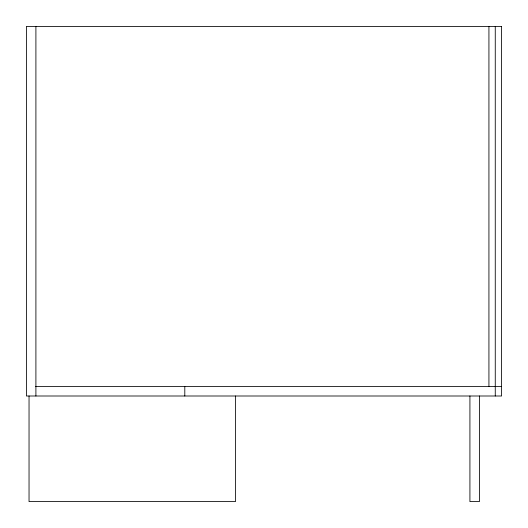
<?xml version="1.0" encoding="UTF-8"?>
<svg xmlns="http://www.w3.org/2000/svg" width="528" height="528" viewBox="0 0 528 528"><rect width="100%" height="100%" fill="white"/><g stroke="black" fill="none" stroke-linecap="round" stroke-linejoin="round"><path stroke-width="0.79" d="M35.508 386.496L501.6 386.496M495.264 26.4L495.264 396M488.928 26.4L488.928 386.496M479.424 396L479.424 501.6L469.92 501.6L469.92 396M235.488 396L235.488 501.6L29.04 501.6L29.04 396M184.8 386.496L184.8 396M35.904 26.4L35.904 396M501.6 26.4L26.4 26.4L26.4 396L501.6 396L501.6 26.4"/></g></svg>
